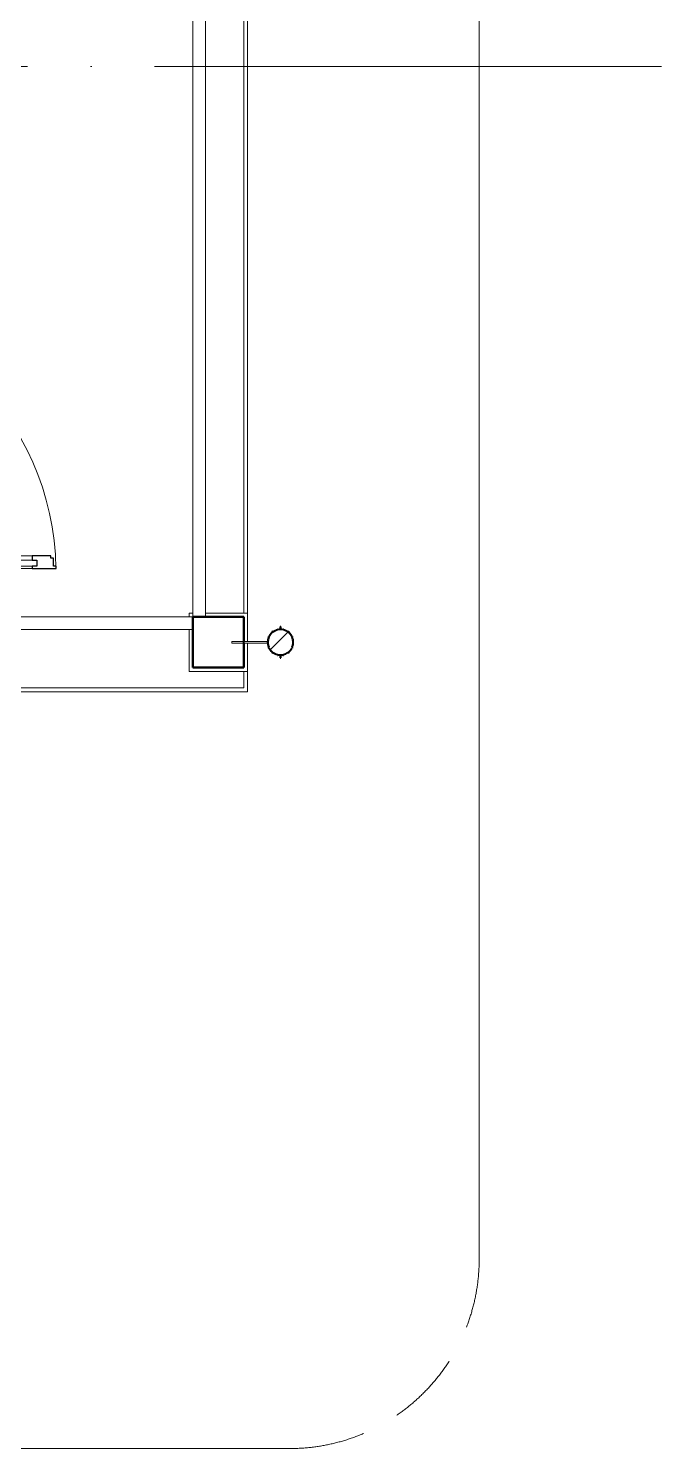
# Model space of a CAD drawing. Header units: millimetres. Extents: x -695119 to 412940, y -249585 to 622758.
# Drawn here: x 41645 to 44142, y 91186 to 96785 of the extents above; entities that cross this region are included whole.
import ezdxf

# ---------------------------------------------------------------- set-up
doc = ezdxf.new("R2010")
doc.units = ezdxf.units.MM
doc.linetypes.add('ADSK_Линия сетки', pattern=[25, 20, -2.5, 0, -2.5])
doc.linetypes.add('ADSK_Сверху', pattern=[450, 300, -150])
for name, color, linetype, lineweight in [('Двери', 8, 'Continuous', 9), ('Линии', 7, 'Continuous', 9), ('Несущие колонны', 252, 'Continuous', 18), ('Обобщенные модели', 8, 'Continuous', 18), ('Ограждение', 8, 'Continuous', 9), ('Оси', 252, 'Continuous', 9), ('Перекрытие', 252, 'Continuous', 18), ('Стены наружные', 252, 'Continuous', 18)]:
    doc.layers.add(name, color=color, linetype=linetype, lineweight=lineweight)
doc.layers.add('Двери открывание', color=7, linetype='Continuous', lineweight=9, true_color=0xc0c0c0)

# ---------------------------------------------------------------- blocks, each defined once
blk = doc.blocks.new('1 этаж')
at = {"layer": 'Обобщенные модели', "lineweight": 9, "true_color": 0x636466}
h = blk.add_hatch(dxfattribs=at)
h.set_pattern_fill('FP_22', color=251, angle=180, style=0, pattern_type=2)
h.set_pattern_definition([(45, (-32121.82, 98), (-106.066, 106.066), [])])
h.paths.add_polyline_path([(-2310.8, 13138.3), (-2301.3, 13139.5), (-2317.3, 13139.1)])
h.paths.add_polyline_path([(-2299.1, 13139.8), (-2297.3, 13140.2), (-2284.8, 13145.7), (-2285.8, 13146.2), (-2298.7, 13140)])
h.paths.add_polyline_path([(-2278.5, 13150.5), (-2272.7, 13156.4), (-2276.6, 13152.9)])
h.paths.add_polyline_path([(-2260.8, 13188.3), (-2262.7, 13201.6), (-2263.8, 13201.2), (-2262.5, 13195.7)])
h.paths.add_polyline_path([(-2265.3, 13168.6), (-2262.2, 13177.7), (-2262.5, 13180.8), (-2263.9, 13174.8)])
h.paths.add_polyline_path([(-2360.8, 13188.3), (-2358.9, 13201.6), (-2359.1, 13201.2), (-2360.7, 13189.1)])
h.paths.add_polyline_path([(-2356.3, 13168.6), (-2359.4, 13177.7), (-2358.9, 13174.8), (-2357.1, 13170.6)])
h.paths.add_polyline_path([(-2266.5, 13210.9), (-2268.3, 13214.3), (-2267.5, 13212.2)])
h.paths.add_polyline_path([(-2281.5, 13228.3), (-2285.8, 13231.6), (-2285.8, 13230.3), (-2284.8, 13229.9)])
h.paths.add_polyline_path([(-2320.3, 13237), (-2309.4, 13238.1), (-2310.8, 13238.3), (-2317.3, 13237.4)])
h = blk.add_hatch(dxfattribs=at)
h.set_pattern_fill('FP_21', color=251, style=0, pattern_type=2)
h.set_pattern_definition([(45, (-32121.82, 98), (-106.066, 106.066), [])])
h.paths.add_polyline_path([(-2301.3, 13139.5), (-2297.3, 13140.6), (-2278.5, 13150.5), (-2265.3, 13168.6), (-2260.8, 13188.3), (-2266.5, 13210.9), (-2281.5, 13228.3), (-2301.3, 13237), (-2323.7, 13236.1), (-2343.1, 13226), (-2356.3, 13207.9), (-2360.8, 13188.3), (-2355.1, 13165.6), (-2340.1, 13148.3), (-2320.3, 13139.5), (-2310.8, 13139.5)])
at = {"layer": 'Двери', "color": 251, "true_color": 0x636466}
for p, q in [((-4211.8, 13512.3), (-3271.8, 13512.3)), ((-3289.8, 13529.3), (-4193.8, 13529.3)), ((-3271.8, 13512.3), (-3271.8, 13488.3)), ((-3271.8, 13488.3), (-4211.8, 13488.3)), ((-4193.8, 13479.3), (-3289.8, 13479.3))]:
    blk.add_line(p, q, dxfattribs=at)
at = {"layer": 'Двери', "color": 251, "lineweight": 30, "true_color": 0x636466}
for p, q in [((-3215.8, 13529.3), (-3289.8, 13529.3)), ((-3289.8, 13529.3), (-3289.8, 13512.3)), ((-3289.8, 13512.3), (-3271.8, 13512.3)), ((-3271.8, 13512.3), (-3271.8, 13488.3)), ((-3215.8, 13520.3), (-3215.8, 13529.3)), ((-3205.8, 13520.3), (-3215.8, 13520.3)), ((-3205.8, 13488.3), (-3205.8, 13520.3)), ((-3289.8, 13488.3), (-3289.8, 13479.3)), ((-3271.8, 13488.3), (-3289.8, 13488.3)), ((-3289.8, 13479.3), (-3195.8, 13479.3)), ((-3195.8, 13488.3), (-3205.8, 13488.3)), ((-3195.8, 13479.3), (-3195.8, 13488.3))]:
    blk.add_line(p, q, dxfattribs=at)
at = {"layer": 'Двери открывание', "color": 251, "true_color": 0x636466}
blk.add_arc((-4287.8, 13459.3), 1092, 1.0494, 90, dxfattribs=at)
at = {"layer": 'Линии', "color": 251, "linetype": 'ADSK_Сверху', "ltscale": 100, "true_color": 0x636466}
for p, q in [((-1527.1, 10758.3), (-1527.1, 25560.3)), ((-8507.8, 10009.5), (-2275.8, 10009.5))]:
    blk.add_line(p, q, dxfattribs=at)
at = {"layer": 'Линии', "color": 251, "linetype": 'ADSK_Сверху', "true_color": 0x636466}
blk.add_arc((-2275.8, 10758.3), 748.7, 270, 0, dxfattribs=at)
at = {"layer": 'Несущие колонны', "color": 251, "lineweight": 40, "true_color": 0x636466}
for p, q in [((-2455.8, 13288.3), (-2655.8, 13288.3)), ((-2655.8, 13288.3), (-2655.8, 13088.3)), ((-2655.8, 13288.3), (-2455.8, 13288.3)), ((-2655.8, 13088.3), (-2655.8, 13288.3)), ((-2455.8, 13088.3), (-2455.8, 13288.3)), ((-2455.8, 13288.3), (-2455.8, 13191.1)), ((-2455.8, 13185.6), (-2455.8, 13088.3)), ((-2655.8, 13088.3), (-2455.8, 13088.3)), ((-2455.8, 13088.3), (-2655.8, 13088.3))]:
    blk.add_line(p, q, dxfattribs=at)
at = {"layer": 'Обобщенные модели', "color": 251, "true_color": 0x636466}
for p, q in [((-2309.8, 13250.3), (-2311.8, 13250.3)), ((-2311.8, 13250.3), (-2311.8, 13249.9)), ((-2309.8, 13250.3), (-2311.8, 13250.3)), ((-2311.8, 13250.3), (-2311.8, 13249.9)), ((-2309.8, 13250.3), (-2311.8, 13250.3)), ((-2311.8, 13250.3), (-2311.8, 13240.3)), ((-2311.8, 13238.3), (-2311.8, 13240.3)), ((-2309.8, 13238.3), (-2311.8, 13238.3)), ((-2309.8, 13249.9), (-2309.8, 13250.3)), ((-2309.8, 13249.9), (-2309.8, 13250.3)), ((-2309.8, 13240.3), (-2309.8, 13250.3)), ((-2309.8, 13240.3), (-2309.8, 13238.3)), ((-2362.8, 13191.6), (-2502.8, 13191.6)), ((-2502.8, 13191.6), (-2502.8, 13185)), ((-2502.8, 13185), (-2362.8, 13185)), ((-2362.8, 13189.1), (-2362.8, 13191.6)), ((-2362.8, 13185), (-2362.8, 13187.4)), ((-2311.8, 13136.3), (-2311.8, 13138.3)), ((-2311.8, 13138.3), (-2309.8, 13138.3)), ((-2311.8, 13136.3), (-2311.8, 13126.3)), ((-2311.8, 13126.6), (-2311.8, 13126.3)), ((-2311.8, 13126.6), (-2311.8, 13126.3)), ((-2311.8, 13126.3), (-2309.8, 13126.3)), ((-2311.8, 13126.3), (-2309.8, 13126.3)), ((-2311.8, 13126.3), (-2309.8, 13126.3)), ((-2309.8, 13138.3), (-2309.8, 13136.3)), ((-2309.8, 13126.3), (-2309.8, 13136.3)), ((-2309.8, 13126.3), (-2309.8, 13126.6)), ((-2309.8, 13126.3), (-2309.8, 13126.6))]:
    blk.add_line(p, q, dxfattribs=at)
at = {"layer": 'Обобщенные модели', "color": 251, "lineweight": 40, "true_color": 0x636466}
for p, q in [((-2311.8, 13249.6), (-2311.8, 13240.1)), ((-2309.8, 13249.6), (-2311.8, 13249.6)), ((-2309.8, 13240), (-2309.8, 13249.6)), ((-2311.8, 13136.4), (-2311.8, 13126.9)), ((-2311.8, 13126.9), (-2309.8, 13126.9)), ((-2309.8, 13126.9), (-2309.8, 13136.6))]:
    blk.add_line(p, q, dxfattribs=at)
at = {"layer": 'Обобщенные модели', "color": 251, "true_color": 0x636466}
for radius, start, end in [(52, 0, 180), (50, 0, 180), (52, 180, 0), (50, 180, 0)]:
    blk.add_arc((-2310.8, 13188.3), radius, start, end, dxfattribs=at)
at = {"layer": 'Обобщенные модели', "color": 251, "lineweight": 40, "true_color": 0x636466}
for radius, start, end in [(50, 130.583, 152.8285), (50, 130.583, 152.8285), (52, 126.2008, 130.583), (50, 103.6312, 126.2008), (50, 103.6312, 126.2008), (52, 101.0036, 102.8571), (50, 78.9964, 101.0036), (50, 78.9964, 101.0036), (52, 77.1429, 78.9964), (50, 53.7992, 76.3688), (50, 53.7992, 76.3688), (52, 49.417, 53.7992), (50, 27.1715, 49.417), (50, 27.1715, 49.417), (50, 156.6941, 180), (50, 156.6941, 180), (50, 180, 203.3059), (50, 180, 203.3059), (52, 154.2857, 156.6941), (52, 203.3059, 205.7143), (50, 207.1715, 229.417), (50, 207.1715, 229.417), (50, 310.583, 332.8285), (50, 310.583, 332.8285), (50, 0, 23.3059), (50, 0, 23.3059), (50, 336.6941, 0), (50, 336.6941, 0), (52, 23.3059, 25.7143), (52, 334.2857, 336.6941), (52, 229.417, 233.7992), (50, 233.7992, 256.3688), (50, 233.7992, 256.3688), (52, 257.1429, 258.9964), (50, 258.9964, 281.0036), (50, 258.9964, 281.0036), (52, 281.0036, 282.8571), (50, 283.6312, 306.2008), (50, 283.6312, 306.2008), (52, 306.2008, 310.583)]:
    blk.add_arc((-2310.8, 13188.3), radius, start, end, dxfattribs=at)
at = {"layer": 'Ограждение', "color": 251, "true_color": 0x636466}
for p, q in [((-2655.8, 17808.3), (-2655.8, 13288.3)), ((-2605.8, 13288.3), (-2605.8, 17808.3)), ((-2655.8, 13288.3), (-4107.8, 13288.3)), ((-4107.8, 13238.3), (-2655.8, 13238.3))]:
    blk.add_line(p, q, dxfattribs=at)
at = {"layer": 'Оси', "color": 251, "linetype": 'ADSK_Линия сетки', "ltscale": 100, "true_color": 0x636466}
blk.add_line((-807.8, 15458.3), (-72530.1, 15458.3), dxfattribs=at)
at = {"layer": 'Перекрытие', "color": 251, "ltscale": 100, "true_color": 0x636466}
for p, q in [((-2455.8, 13303.3), (-2455.8, 17793.3)), ((-2455.8, 13008.3), (-2455.8, 13073.3))]:
    blk.add_line(p, q, dxfattribs=at)
at = {"layer": 'Стены наружные', "color": 251, "true_color": 0x636466}
for p, q in [((-2440.8, 23705.6), (-2440.8, 13191.1)), ((-2670.8, 13303.3), (-2655.8, 13303.3)), ((-2670.8, 13303.3), (-2670.8, 13288.3)), ((-2605.8, 13303.3), (-2440.8, 13303.3)), ((-2670.8, 13073.3), (-2670.8, 13238.3)), ((-2440.8, 13185.6), (-2440.8, 12993.3)), ((-2440.8, 13073.3), (-2670.8, 13073.3)), ((-4307.8, 13008.3), (-2455.8, 13008.3)), ((-2440.8, 12993.3), (-4292.8, 12993.3))]:
    blk.add_line(p, q, dxfattribs=at)

msp = doc.modelspace()

# ---------------------------------------------------------------- block references
msp.add_blockref('1 этаж', (44950.089, 81176.937))

doc.saveas('drawing.dxf')
